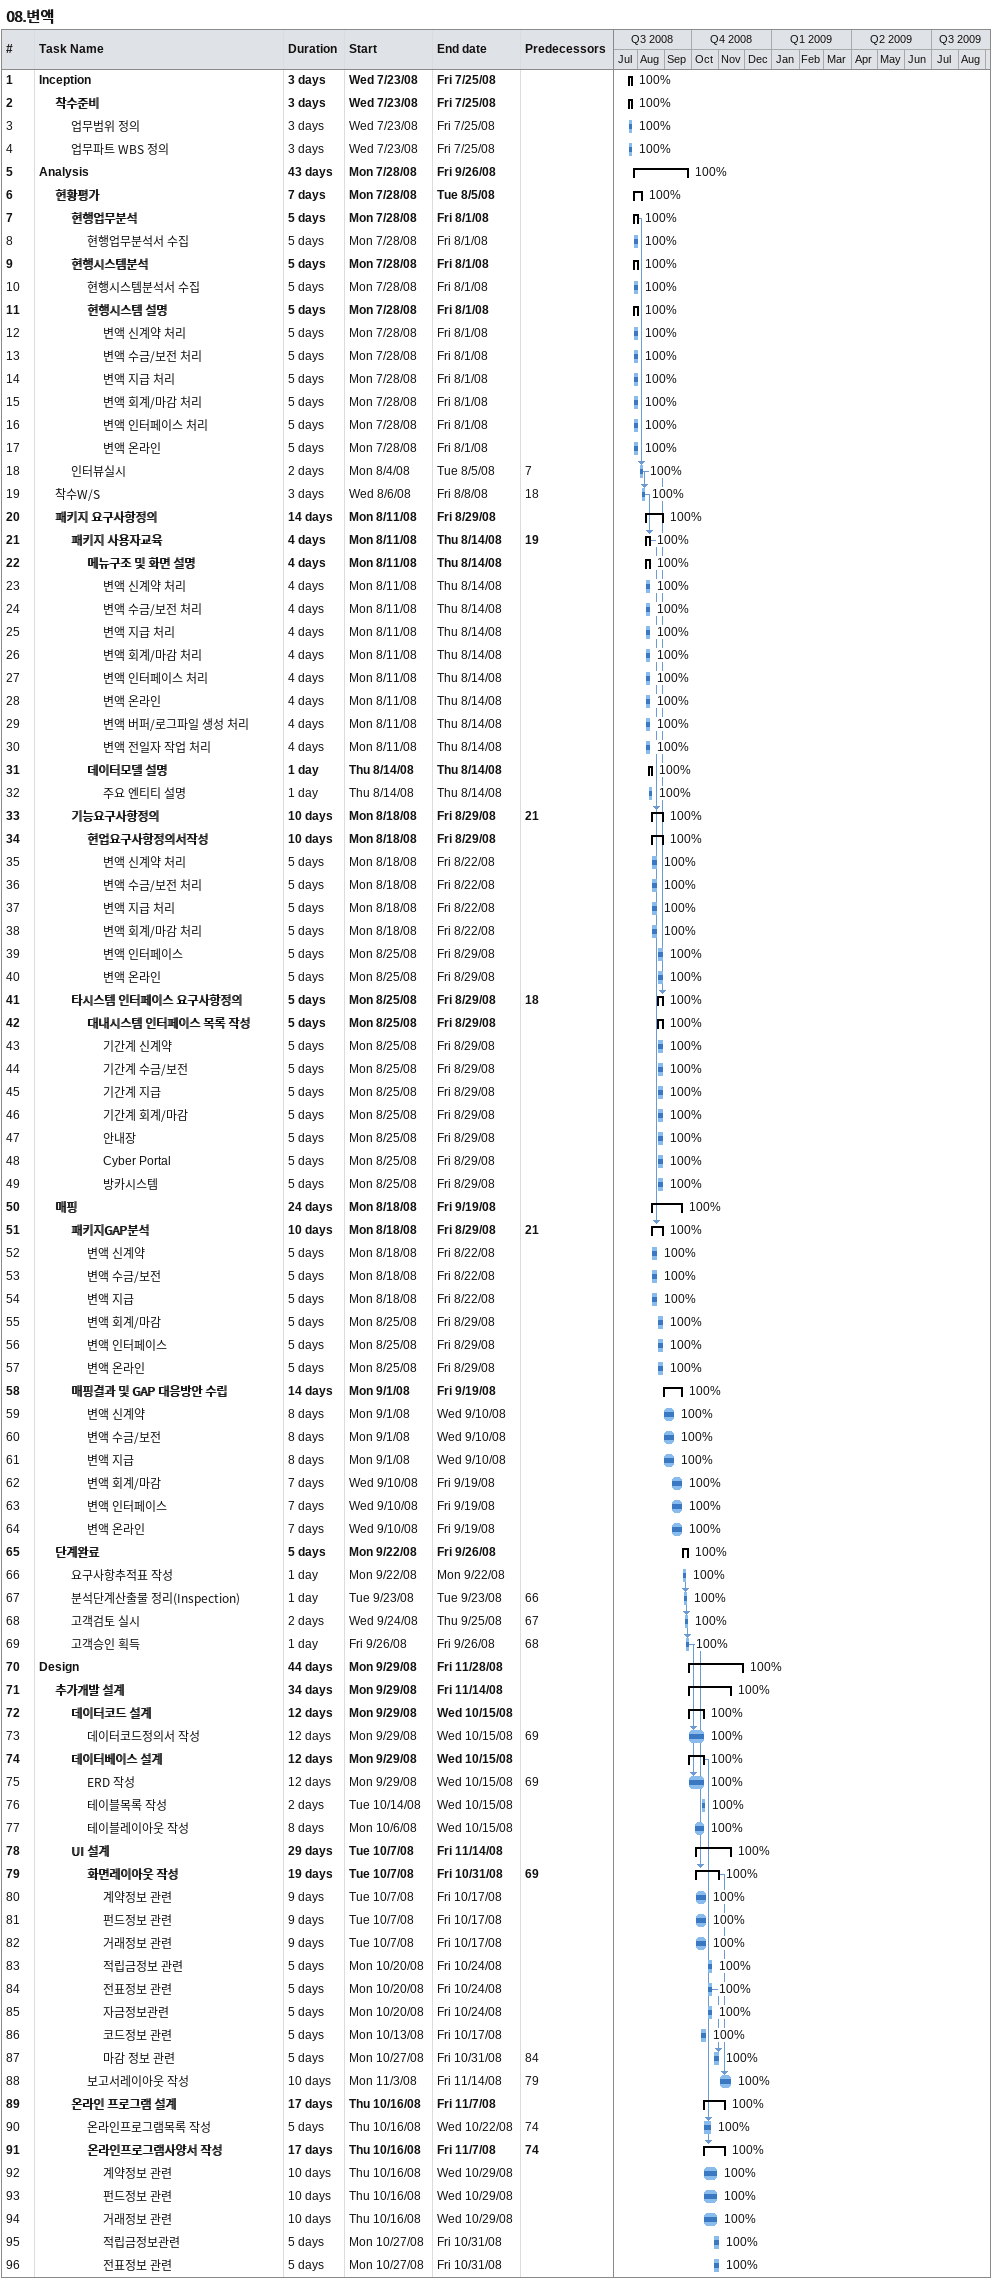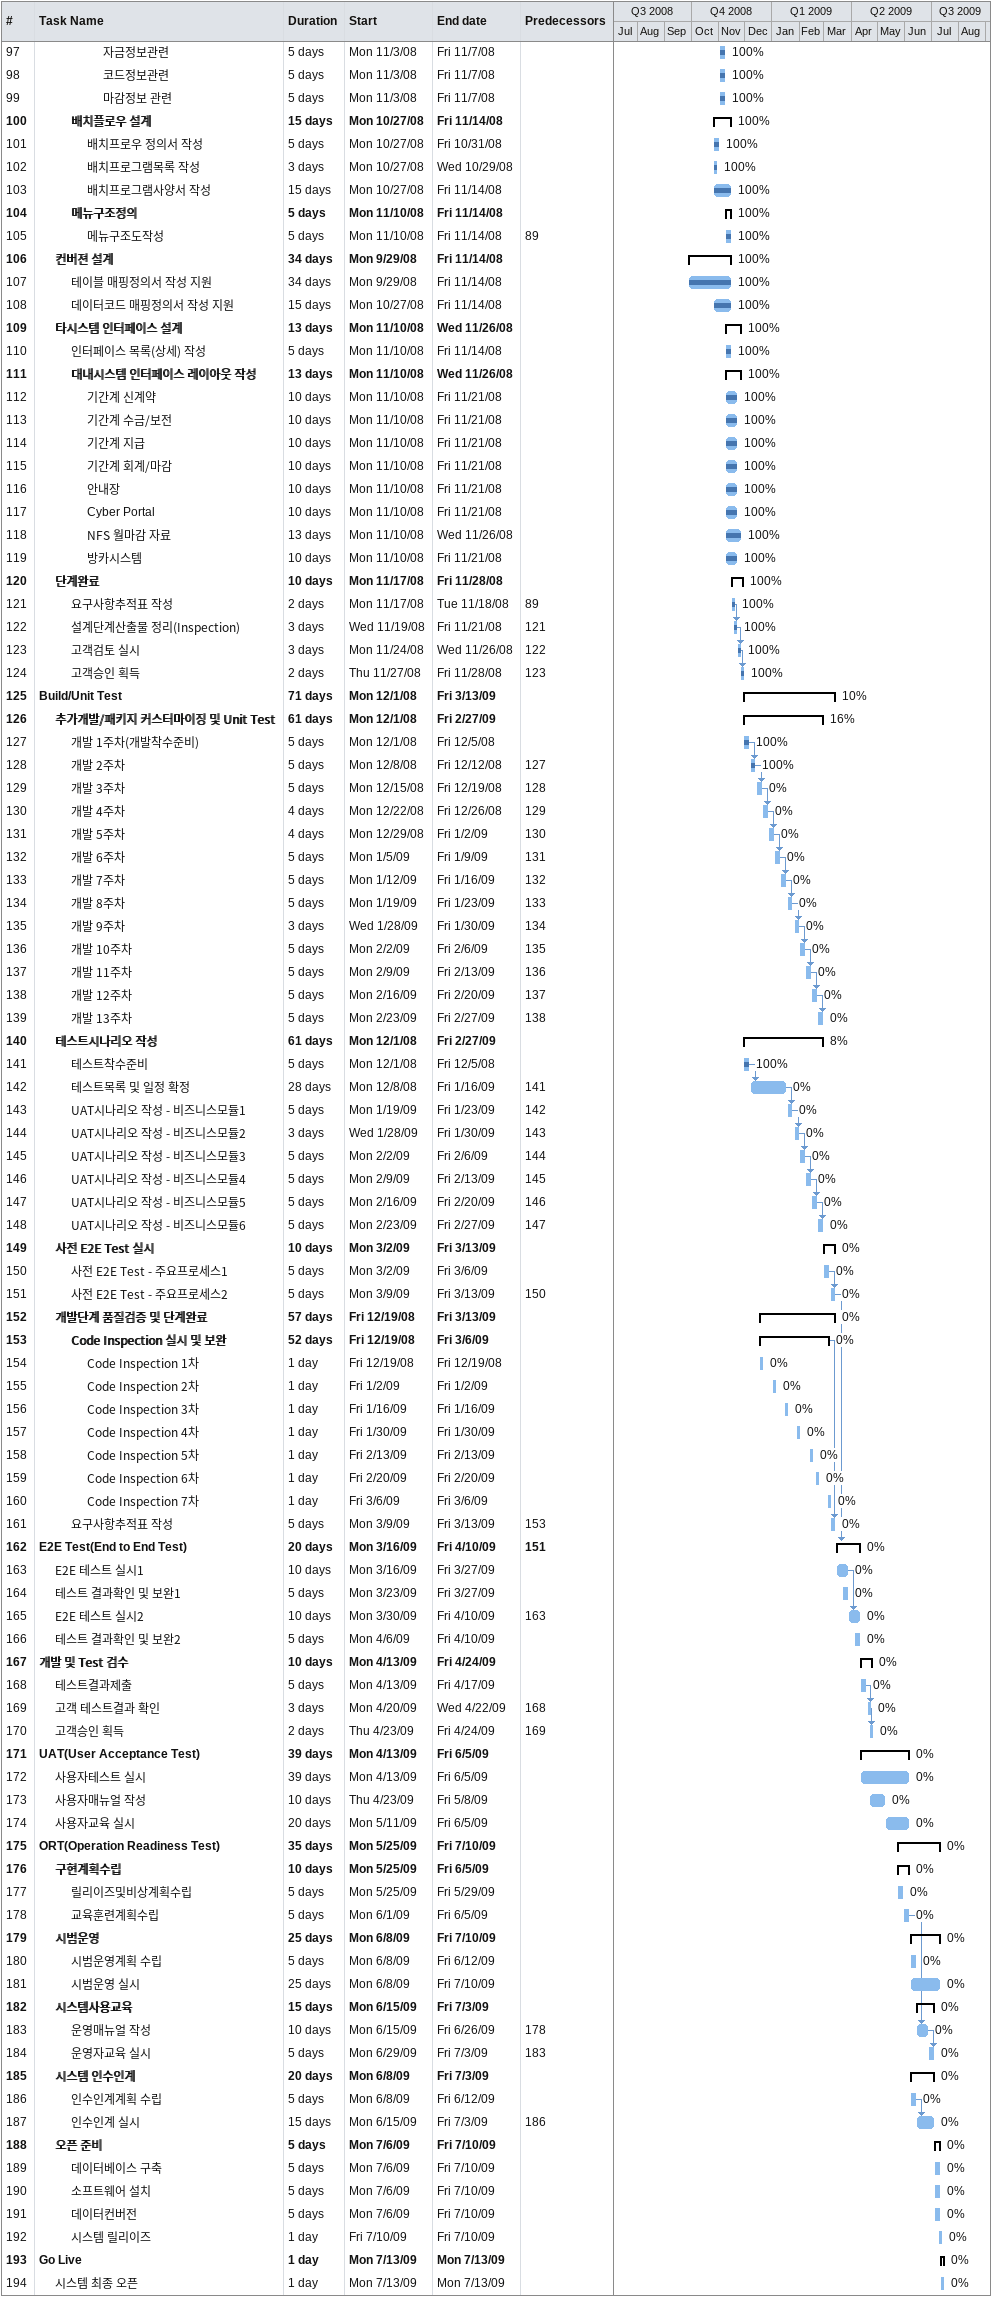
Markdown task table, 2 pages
08.변액

| ID | Level | Task | Duration | Start | Finish | Predecessors | % complete |
|---|---|---|---|---|---|---|---|
| 1 | 1 | **Inception** | 3d | 2008-07-23 | 2008-07-25 |  | 100 |
| 2 | 2 | **착수준비** | 3d | 2008-07-23 | 2008-07-25 |  | 100 |
| 3 | 3 | 업무범위 정의 | 3d | 2008-07-23 | 2008-07-25 |  | 100 |
| 4 | 3 | 업무파트 WBS 정의 | 3d | 2008-07-23 | 2008-07-25 |  | 100 |
| 5 | 1 | **Analysis** | 43d | 2008-07-28 | 2008-09-26 |  | 100 |
| 6 | 2 | **현황평가** | 7d | 2008-07-28 | 2008-08-05 |  | 100 |
| 7 | 3 | **현행업무분석** | 5d | 2008-07-28 | 2008-08-01 |  | 100 |
| 8 | 4 | 현행업무분석서 수집 | 5d | 2008-07-28 | 2008-08-01 |  | 100 |
| 9 | 3 | **현행시스템분석** | 5d | 2008-07-28 | 2008-08-01 |  | 100 |
| 10 | 4 | 현행시스템분석서 수집 | 5d | 2008-07-28 | 2008-08-01 |  | 100 |
| 11 | 4 | **현행시스템 설명** | 5d | 2008-07-28 | 2008-08-01 |  | 100 |
| 12 | 5 | 변액 신계약 처리 | 5d | 2008-07-28 | 2008-08-01 |  | 100 |
| 13 | 5 | 변액 수금/보전 처리 | 5d | 2008-07-28 | 2008-08-01 |  | 100 |
| 14 | 5 | 변액 지급 처리 | 5d | 2008-07-28 | 2008-08-01 |  | 100 |
| 15 | 5 | 변액 회계/마감 처리 | 5d | 2008-07-28 | 2008-08-01 |  | 100 |
| 16 | 5 | 변액 인터페이스 처리 | 5d | 2008-07-28 | 2008-08-01 |  | 100 |
| 17 | 5 | 변액 온라인 | 5d | 2008-07-28 | 2008-08-01 |  | 100 |
| 18 | 3 | 인터뷰실시 | 2d | 2008-08-04 | 2008-08-05 | 7 | 100 |
| 19 | 2 | 착수W/S | 3d | 2008-08-06 | 2008-08-08 | 18 | 100 |
| 20 | 2 | **패키지 요구사항정의** | 14d | 2008-08-11 | 2008-08-29 |  | 100 |
| 21 | 3 | **패키지 사용자교육** | 4d | 2008-08-11 | 2008-08-14 | 19 | 100 |
| 22 | 4 | **메뉴구조 및 화면 설명** | 4d | 2008-08-11 | 2008-08-14 |  | 100 |
| 23 | 5 | 변액 신계약 처리 | 4d | 2008-08-11 | 2008-08-14 |  | 100 |
| 24 | 5 | 변액 수금/보전 처리 | 4d | 2008-08-11 | 2008-08-14 |  | 100 |
| 25 | 5 | 변액 지급 처리 | 4d | 2008-08-11 | 2008-08-14 |  | 100 |
| 26 | 5 | 변액 회계/마감 처리 | 4d | 2008-08-11 | 2008-08-14 |  | 100 |
| 27 | 5 | 변액 인터페이스 처리 | 4d | 2008-08-11 | 2008-08-14 |  | 100 |
| 28 | 5 | 변액 온라인 | 4d | 2008-08-11 | 2008-08-14 |  | 100 |
| 29 | 5 | 변액 버퍼/로그파일 생성 처리 | 4d | 2008-08-11 | 2008-08-14 |  | 100 |
| 30 | 5 | 변액 전일자 작업 처리 | 4d | 2008-08-11 | 2008-08-14 |  | 100 |
| 31 | 4 | **데이터모델 설명** | 1d | 2008-08-14 | 2008-08-14 |  | 100 |
| 32 | 5 | 주요 엔티티 설명 | 1d | 2008-08-14 | 2008-08-14 |  | 100 |
| 33 | 3 | **기능요구사항정의** | 10d | 2008-08-18 | 2008-08-29 | 21 | 100 |
| 34 | 4 | **현업요구사항정의서작성** | 10d | 2008-08-18 | 2008-08-29 |  | 100 |
| 35 | 5 | 변액 신계약 처리 | 5d | 2008-08-18 | 2008-08-22 |  | 100 |
| 36 | 5 | 변액 수금/보전 처리 | 5d | 2008-08-18 | 2008-08-22 |  | 100 |
| 37 | 5 | 변액 지급 처리 | 5d | 2008-08-18 | 2008-08-22 |  | 100 |
| 38 | 5 | 변액 회계/마감 처리 | 5d | 2008-08-18 | 2008-08-22 |  | 100 |
| 39 | 5 | 변액 인터페이스 | 5d | 2008-08-25 | 2008-08-29 |  | 100 |
| 40 | 5 | 변액 온라인 | 5d | 2008-08-25 | 2008-08-29 |  | 100 |
| 41 | 3 | **타시스템 인터페이스 요구사항정의** | 5d | 2008-08-25 | 2008-08-29 | 18 | 100 |
| 42 | 4 | **대내시스템 인터페이스 목록 작성** | 5d | 2008-08-25 | 2008-08-29 |  | 100 |
| 43 | 5 | 기간계 신계약 | 5d | 2008-08-25 | 2008-08-29 |  | 100 |
| 44 | 5 | 기간계 수금/보전 | 5d | 2008-08-25 | 2008-08-29 |  | 100 |
| 45 | 5 | 기간계 지급 | 5d | 2008-08-25 | 2008-08-29 |  | 100 |
| 46 | 5 | 기간계 회계/마감 | 5d | 2008-08-25 | 2008-08-29 |  | 100 |
| 47 | 5 | 안내장 | 5d | 2008-08-25 | 2008-08-29 |  | 100 |
| 48 | 5 | Cyber Portal | 5d | 2008-08-25 | 2008-08-29 |  | 100 |
| 49 | 5 | 방카시스템 | 5d | 2008-08-25 | 2008-08-29 |  | 100 |
| 50 | 2 | **매핑** | 24d | 2008-08-18 | 2008-09-19 |  | 100 |
| 51 | 3 | **패키지GAP분석** | 10d | 2008-08-18 | 2008-08-29 | 21 | 100 |
| 52 | 4 | 변액 신계약 | 5d | 2008-08-18 | 2008-08-22 |  | 100 |
| 53 | 4 | 변액 수금/보전 | 5d | 2008-08-18 | 2008-08-22 |  | 100 |
| 54 | 4 | 변액 지급 | 5d | 2008-08-18 | 2008-08-22 |  | 100 |
| 55 | 4 | 변액 회계/마감 | 5d | 2008-08-25 | 2008-08-29 |  | 100 |
| 56 | 4 | 변액 인터페이스 | 5d | 2008-08-25 | 2008-08-29 |  | 100 |
| 57 | 4 | 변액 온라인 | 5d | 2008-08-25 | 2008-08-29 |  | 100 |
| 58 | 3 | **매핑결과 및 GAP 대응방안 수립** | 14d | 2008-09-01 | 2008-09-19 |  | 100 |
| 59 | 4 | 변액 신계약 | 8d | 2008-09-01 | 2008-09-10 |  | 100 |
| 60 | 4 | 변액 수금/보전 | 8d | 2008-09-01 | 2008-09-10 |  | 100 |
| 61 | 4 | 변액 지급 | 8d | 2008-09-01 | 2008-09-10 |  | 100 |
| 62 | 4 | 변액 회계/마감 | 7d | 2008-09-10 | 2008-09-19 |  | 100 |
| 63 | 4 | 변액 인터페이스 | 7d | 2008-09-10 | 2008-09-19 |  | 100 |
| 64 | 4 | 변액 온라인 | 7d | 2008-09-10 | 2008-09-19 |  | 100 |
| 65 | 2 | **단계완료** | 5d | 2008-09-22 | 2008-09-26 |  | 100 |
| 66 | 3 | 요구사항추적표 작성 | 1d | 2008-09-22 | 2008-09-22 |  | 100 |
| 67 | 3 | 분석단계산출물 정리(Inspection) | 1d | 2008-09-23 | 2008-09-23 | 66 | 100 |
| 68 | 3 | 고객검토 실시 | 2d | 2008-09-24 | 2008-09-25 | 67 | 100 |
| 69 | 3 | 고객승인 획득 | 1d | 2008-09-26 | 2008-09-26 | 68 | 100 |
| 70 | 1 | **Design** | 44d | 2008-09-29 | 2008-11-28 |  | 100 |
| 71 | 2 | **추가개발 설계** | 34d | 2008-09-29 | 2008-11-14 |  | 100 |
| 72 | 3 | **데이터코드 설계** | 12d | 2008-09-29 | 2008-10-15 |  | 100 |
| 73 | 4 | 데이터코드정의서 작성 | 12d | 2008-09-29 | 2008-10-15 | 69 | 100 |
| 74 | 3 | **데이터베이스 설계** | 12d | 2008-09-29 | 2008-10-15 |  | 100 |
| 75 | 4 | ERD 작성 | 12d | 2008-09-29 | 2008-10-15 | 69 | 100 |
| 76 | 4 | 테이블목록 작성 | 2d | 2008-10-14 | 2008-10-15 |  | 100 |
| 77 | 4 | 테이블레이아웃 작성 | 8d | 2008-10-06 | 2008-10-15 |  | 100 |
| 78 | 3 | **UI 설계** | 29d | 2008-10-07 | 2008-11-14 |  | 100 |
| 79 | 4 | **화면레이아웃 작성** | 19d | 2008-10-07 | 2008-10-31 | 69 | 100 |
| 80 | 5 | 계약정보 관련 | 9d | 2008-10-07 | 2008-10-17 |  | 100 |
| 81 | 5 | 펀드정보 관련 | 9d | 2008-10-07 | 2008-10-17 |  | 100 |
| 82 | 5 | 거래정보 관련 | 9d | 2008-10-07 | 2008-10-17 |  | 100 |
| 83 | 5 | 적립금정보 관련 | 5d | 2008-10-20 | 2008-10-24 |  | 100 |
| 84 | 5 | 전표정보 관련 | 5d | 2008-10-20 | 2008-10-24 |  | 100 |
| 85 | 5 | 자금정보관련 | 5d | 2008-10-20 | 2008-10-24 |  | 100 |
| 86 | 5 | 코드정보 관련 | 5d | 2008-10-13 | 2008-10-17 |  | 100 |
| 87 | 5 | 마감 정보 관련 | 5d | 2008-10-27 | 2008-10-31 | 84 | 100 |
| 88 | 4 | 보고서레이아웃 작성 | 10d | 2008-11-03 | 2008-11-14 | 79 | 100 |
| 89 | 3 | **온라인 프로그램 설계** | 17d | 2008-10-16 | 2008-11-07 |  | 100 |
| 90 | 4 | 온라인프로그램목록 작성 | 5d | 2008-10-16 | 2008-10-22 | 74 | 100 |
| 91 | 4 | **온라인프로그램사양서 작성** | 17d | 2008-10-16 | 2008-11-07 | 74 | 100 |
| 92 | 5 | 계약정보 관련 | 10d | 2008-10-16 | 2008-10-29 |  | 100 |
| 93 | 5 | 펀드정보 관련 | 10d | 2008-10-16 | 2008-10-29 |  | 100 |
| 94 | 5 | 거래정보 관련 | 10d | 2008-10-16 | 2008-10-29 |  | 100 |
| 95 | 5 | 적립금정보관련 | 5d | 2008-10-27 | 2008-10-31 |  | 100 |
| 96 | 5 | 전표정보 관련 | 5d | 2008-10-27 | 2008-10-31 |  | 100 |
| 97 | 5 | 자금정보관련 | 5d | 2008-11-03 | 2008-11-07 |  | 100 |
| 98 | 5 | 코드정보관련 | 5d | 2008-11-03 | 2008-11-07 |  | 100 |
| 99 | 5 | 마감정보 관련 | 5d | 2008-11-03 | 2008-11-07 |  | 100 |
| 100 | 3 | **배치플로우 설계** | 15d | 2008-10-27 | 2008-11-14 |  | 100 |
| 101 | 4 | 배치프로우 정의서 작성 | 5d | 2008-10-27 | 2008-10-31 |  | 100 |
| 102 | 4 | 배치프로그램목록 작성 | 3d | 2008-10-27 | 2008-10-29 |  | 100 |
| 103 | 4 | 배치프로그램사양서 작성 | 15d | 2008-10-27 | 2008-11-14 |  | 100 |
| 104 | 3 | **메뉴구조정의** | 5d | 2008-11-10 | 2008-11-14 |  | 100 |
| 105 | 4 | 메뉴구조도작성 | 5d | 2008-11-10 | 2008-11-14 | 89 | 100 |
| 106 | 2 | **컨버젼 설계** | 34d | 2008-09-29 | 2008-11-14 |  | 100 |
| 107 | 3 | 테이블 매핑정의서 작성 지원 | 34d | 2008-09-29 | 2008-11-14 |  | 100 |
| 108 | 3 | 데이터코드 매핑정의서 작성 지원 | 15d | 2008-10-27 | 2008-11-14 |  | 100 |
| 109 | 2 | **타시스템 인터페이스 설계** | 13d | 2008-11-10 | 2008-11-26 |  | 100 |
| 110 | 3 | 인터페이스 목록(상세) 작성 | 5d | 2008-11-10 | 2008-11-14 |  | 100 |
| 111 | 3 | **대내시스템 인터페이스 레이아웃 작성** | 13d | 2008-11-10 | 2008-11-26 |  | 100 |
| 112 | 4 | 기간계 신계약 | 10d | 2008-11-10 | 2008-11-21 |  | 100 |
| 113 | 4 | 기간계 수금/보전 | 10d | 2008-11-10 | 2008-11-21 |  | 100 |
| 114 | 4 | 기간계 지급 | 10d | 2008-11-10 | 2008-11-21 |  | 100 |
| 115 | 4 | 기간계 회계/마감 | 10d | 2008-11-10 | 2008-11-21 |  | 100 |
| 116 | 4 | 안내장 | 10d | 2008-11-10 | 2008-11-21 |  | 100 |
| 117 | 4 | Cyber Portal | 10d | 2008-11-10 | 2008-11-21 |  | 100 |
| 118 | 4 | NFS 월마감 자료 | 13d | 2008-11-10 | 2008-11-26 |  | 100 |
| 119 | 4 | 방카시스템 | 10d | 2008-11-10 | 2008-11-21 |  | 100 |
| 120 | 2 | **단계완료** | 10d | 2008-11-17 | 2008-11-28 |  | 100 |
| 121 | 3 | 요구사항추적표 작성 | 2d | 2008-11-17 | 2008-11-18 | 89 | 100 |
| 122 | 3 | 설계단계산출물 정리(Inspection) | 3d | 2008-11-19 | 2008-11-21 | 121 | 100 |
| 123 | 3 | 고객검토 실시 | 3d | 2008-11-24 | 2008-11-26 | 122 | 100 |
| 124 | 3 | 고객승인 획득 | 2d | 2008-11-27 | 2008-11-28 | 123 | 100 |
| 125 | 1 | **Build/Unit Test** | 71d | 2008-12-01 | 2009-03-13 |  | 10 |
| 126 | 2 | **추가개발/패키지 커스터마이징 및 Unit Test** | 61d | 2008-12-01 | 2009-02-27 |  | 16 |
| 127 | 3 | 개발 1주차(개발착수준비) | 5d | 2008-12-01 | 2008-12-05 |  | 100 |
| 128 | 3 | 개발 2주차 | 5d | 2008-12-08 | 2008-12-12 | 127 | 100 |
| 129 | 3 | 개발 3주차 | 5d | 2008-12-15 | 2008-12-19 | 128 | 0 |
| 130 | 3 | 개발 4주차 | 4d | 2008-12-22 | 2008-12-26 | 129 | 0 |
| 131 | 3 | 개발 5주차 | 4d | 2008-12-29 | 2009-01-02 | 130 | 0 |
| 132 | 3 | 개발 6주차 | 5d | 2009-01-05 | 2009-01-09 | 131 | 0 |
| 133 | 3 | 개발 7주차 | 5d | 2009-01-12 | 2009-01-16 | 132 | 0 |
| 134 | 3 | 개발 8주차 | 5d | 2009-01-19 | 2009-01-23 | 133 | 0 |
| 135 | 3 | 개발 9주차 | 3d | 2009-01-28 | 2009-01-30 | 134 | 0 |
| 136 | 3 | 개발 10주차 | 5d | 2009-02-02 | 2009-02-06 | 135 | 0 |
| 137 | 3 | 개발 11주차 | 5d | 2009-02-09 | 2009-02-13 | 136 | 0 |
| 138 | 3 | 개발 12주차 | 5d | 2009-02-16 | 2009-02-20 | 137 | 0 |
| 139 | 3 | 개발 13주차 | 5d | 2009-02-23 | 2009-02-27 | 138 | 0 |
| 140 | 2 | **테스트시나리오 작성** | 61d | 2008-12-01 | 2009-02-27 |  | 8 |
| 141 | 3 | 테스트착수준비 | 5d | 2008-12-01 | 2008-12-05 |  | 100 |
| 142 | 3 | 테스트목록 및 일정 확정 | 28d | 2008-12-08 | 2009-01-16 | 141 | 0 |
| 143 | 3 | UAT시나리오 작성 - 비즈니스모듈1 | 5d | 2009-01-19 | 2009-01-23 | 142 | 0 |
| 144 | 3 | UAT시나리오 작성 - 비즈니스모듈2 | 3d | 2009-01-28 | 2009-01-30 | 143 | 0 |
| 145 | 3 | UAT시나리오 작성 - 비즈니스모듈3 | 5d | 2009-02-02 | 2009-02-06 | 144 | 0 |
| 146 | 3 | UAT시나리오 작성 - 비즈니스모듈4 | 5d | 2009-02-09 | 2009-02-13 | 145 | 0 |
| 147 | 3 | UAT시나리오 작성 - 비즈니스모듈5 | 5d | 2009-02-16 | 2009-02-20 | 146 | 0 |
| 148 | 3 | UAT시나리오 작성 - 비즈니스모듈6 | 5d | 2009-02-23 | 2009-02-27 | 147 | 0 |
| 149 | 2 | **사전 E2E Test 실시** | 10d | 2009-03-02 | 2009-03-13 |  | 0 |
| 150 | 3 | 사전 E2E Test - 주요프로세스1 | 5d | 2009-03-02 | 2009-03-06 |  | 0 |
| 151 | 3 | 사전 E2E Test - 주요프로세스2 | 5d | 2009-03-09 | 2009-03-13 | 150 | 0 |
| 152 | 2 | **개발단계 품질검증 및 단계완료** | 57d | 2008-12-19 | 2009-03-13 |  | 0 |
| 153 | 3 | **Code Inspection 실시 및 보완** | 52d | 2008-12-19 | 2009-03-06 |  | 0 |
| 154 | 4 | Code Inspection 1차 | 1d | 2008-12-19 | 2008-12-19 |  | 0 |
| 155 | 4 | Code Inspection 2차 | 1d | 2009-01-02 | 2009-01-02 |  | 0 |
| 156 | 4 | Code Inspection 3차 | 1d | 2009-01-16 | 2009-01-16 |  | 0 |
| 157 | 4 | Code Inspection 4차 | 1d | 2009-01-30 | 2009-01-30 |  | 0 |
| 158 | 4 | Code Inspection 5차 | 1d | 2009-02-13 | 2009-02-13 |  | 0 |
| 159 | 4 | Code Inspection 6차 | 1d | 2009-02-20 | 2009-02-20 |  | 0 |
| 160 | 4 | Code Inspection 7차 | 1d | 2009-03-06 | 2009-03-06 |  | 0 |
| 161 | 3 | 요구사항추적표 작성 | 5d | 2009-03-09 | 2009-03-13 | 153 | 0 |
| 162 | 1 | **E2E Test(End to End Test)** | 20d | 2009-03-16 | 2009-04-10 | 151 | 0 |
| 163 | 2 | E2E 테스트 실시1 | 10d | 2009-03-16 | 2009-03-27 |  | 0 |
| 164 | 2 | 테스트 결과확인 및 보완1 | 5d | 2009-03-23 | 2009-03-27 |  | 0 |
| 165 | 2 | E2E 테스트 실시2 | 10d | 2009-03-30 | 2009-04-10 | 163 | 0 |
| 166 | 2 | 테스트 결과확인 및 보완2 | 5d | 2009-04-06 | 2009-04-10 |  | 0 |
| 167 | 1 | **개발 및 Test 검수** | 10d | 2009-04-13 | 2009-04-24 |  | 0 |
| 168 | 2 | 테스트결과제출 | 5d | 2009-04-13 | 2009-04-17 |  | 0 |
| 169 | 2 | 고객 테스트결과 확인 | 3d | 2009-04-20 | 2009-04-22 | 168 | 0 |
| 170 | 2 | 고객승인 획득 | 2d | 2009-04-23 | 2009-04-24 | 169 | 0 |
| 171 | 1 | **UAT(User Acceptance Test)** | 39d | 2009-04-13 | 2009-06-05 |  | 0 |
| 172 | 2 | 사용자테스트 실시 | 39d | 2009-04-13 | 2009-06-05 |  | 0 |
| 173 | 2 | 사용자매뉴얼 작성 | 10d | 2009-04-23 | 2009-05-08 |  | 0 |
| 174 | 2 | 사용자교육 실시 | 20d | 2009-05-11 | 2009-06-05 |  | 0 |
| 175 | 1 | **ORT(Operation Readiness Test)** | 35d | 2009-05-25 | 2009-07-10 |  | 0 |
| 176 | 2 | **구현계획수립** | 10d | 2009-05-25 | 2009-06-05 |  | 0 |
| 177 | 3 | 릴리이즈및비상계획수립 | 5d | 2009-05-25 | 2009-05-29 |  | 0 |
| 178 | 3 | 교육훈련계획수립 | 5d | 2009-06-01 | 2009-06-05 |  | 0 |
| 179 | 2 | **시범운영** | 25d | 2009-06-08 | 2009-07-10 |  | 0 |
| 180 | 3 | 시범운영계획 수립 | 5d | 2009-06-08 | 2009-06-12 |  | 0 |
| 181 | 3 | 시범운영 실시 | 25d | 2009-06-08 | 2009-07-10 |  | 0 |
| 182 | 2 | **시스템사용교육** | 15d | 2009-06-15 | 2009-07-03 |  | 0 |
| 183 | 3 | 운영매뉴얼 작성 | 10d | 2009-06-15 | 2009-06-26 | 178 | 0 |
| 184 | 3 | 운영자교육 실시 | 5d | 2009-06-29 | 2009-07-03 | 183 | 0 |
| 185 | 2 | **시스템 인수인계** | 20d | 2009-06-08 | 2009-07-03 |  | 0 |
| 186 | 3 | 인수인계계획 수립 | 5d | 2009-06-08 | 2009-06-12 |  | 0 |
| 187 | 3 | 인수인계 실시 | 15d | 2009-06-15 | 2009-07-03 | 186 | 0 |
| 188 | 2 | **오픈 준비** | 5d | 2009-07-06 | 2009-07-10 |  | 0 |
| 189 | 3 | 데이터베이스 구축 | 5d | 2009-07-06 | 2009-07-10 |  | 0 |
| 190 | 3 | 소프트웨어 설치 | 5d | 2009-07-06 | 2009-07-10 |  | 0 |
| 191 | 3 | 데이터컨버전 | 5d | 2009-07-06 | 2009-07-10 |  | 0 |
| 192 | 3 | 시스템 릴리이즈 | 1d | 2009-07-10 | 2009-07-10 |  | 0 |
| 193 | 1 | **Go Live** | 1d | 2009-07-13 | 2009-07-13 |  | 0 |
| 194 | 2 | 시스템 최종 오픈 | 1d | 2009-07-13 | 2009-07-13 |  | 0 |
